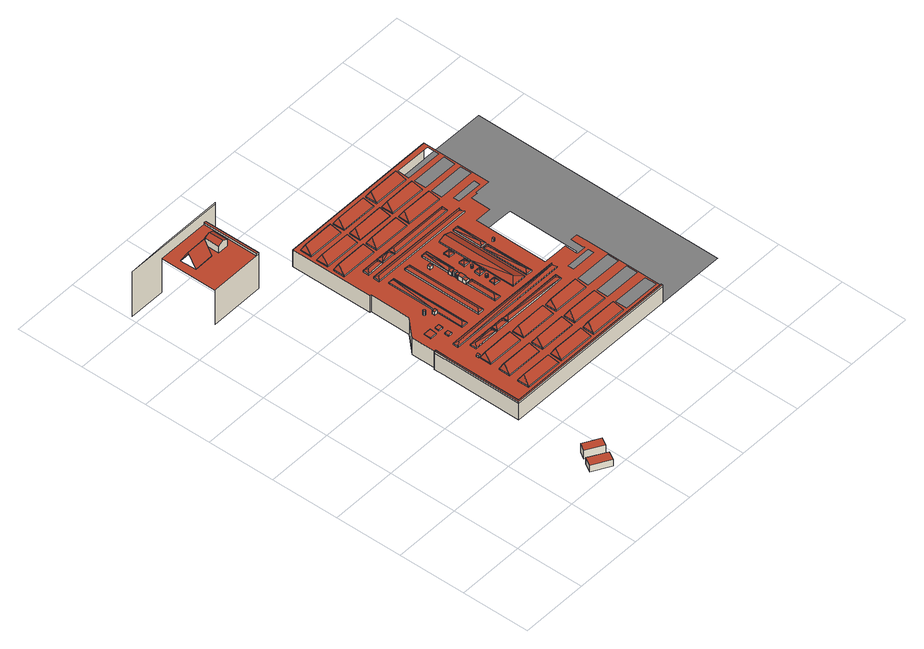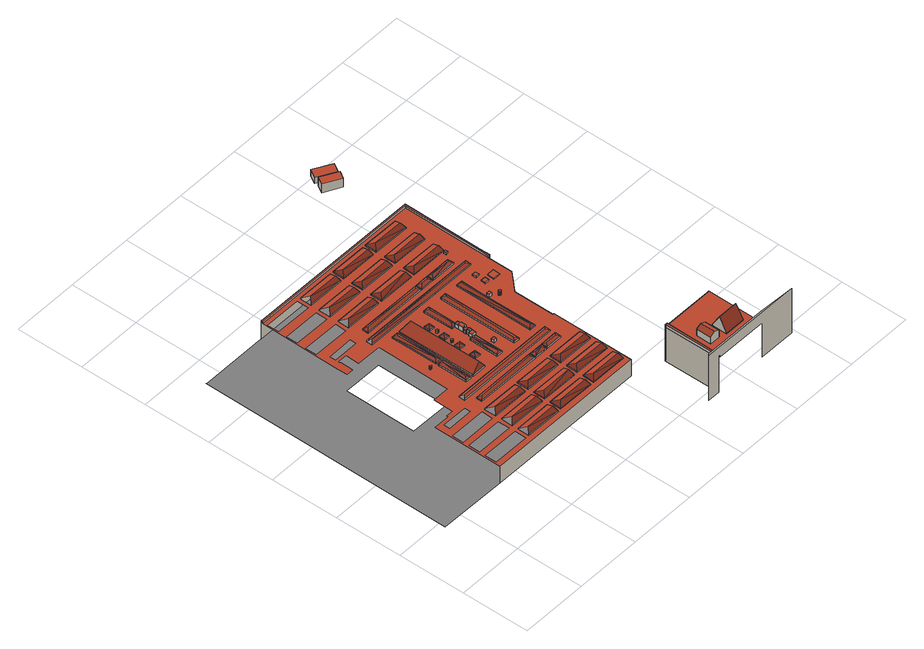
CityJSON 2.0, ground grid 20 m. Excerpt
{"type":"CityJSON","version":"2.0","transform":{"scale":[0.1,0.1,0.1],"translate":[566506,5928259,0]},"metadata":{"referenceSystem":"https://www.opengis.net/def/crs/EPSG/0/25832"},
"CityObjects":{
"building1":{"type":"Building","attributes":{"Grundfläche 2D":"17.402330","Grundhöhe NN":"1.357"},"geometry":[{"type":"Solid","lod":"3","boundaries":[[[[0,1,2,3]],[[4,5,3,2]],[[5,6,0,3]],[[6,7,1,0]],[[7,4,2,1]],[[7,6,5,4]]]],"semantics":{"surfaces":[{"type":"RoofSurface"},{"type":"WallSurface"},{"type":"GroundSurface"}],"values":[[0,1,1,1,1,2]]}}]},
"building2":{"type":"Building","attributes":{"Grundfläche 2D":"13.992430","Grundhöhe NN":"1.830"},"geometry":[{"type":"Solid","lod":"3","boundaries":[[[[8,9,10,11]],[[12,13,11,10]],[[13,14,8,11]],[[14,15,9,8]],[[15,12,10,9]],[[15,14,13,12]]]],"semantics":{"surfaces":[{"type":"RoofSurface"},{"type":"WallSurface"},{"type":"GroundSurface"}],"values":[[0,1,1,1,1,2]]}}]},
"building3":{"type":"Building","attributes":{"Grundfläche 2D":"5077.053256","Grundhöhe NN":"1.268"},"children":["building3-1","building3-2","building3-3","building3-4","building3-5","building3-6","building3-7","building3-8","building3-9","building3-10","building3-11","building3-12","building3-13","building3-14","building3-15","building3-16","building3-17","building3-18","building3-19","building3-20","building3-21","building3-22"],"geometry":[{"type":"MultiSurface","lod":"3","boundaries":[[[16,17,18,19,20,21,22,23]],[[24,25,26,27,28,29,30,31]],[[32,33,28,27,26,25,34,35]],[[36,37,38,39]],[[40,37,36]],[[25,19,41,34]],[[19,25,24,20]],[[42,43,44,45]],[[46,45,44]],[[19,47,48,41]],[[49,37,40]],[[50,51,52,53]],[[39,54,55,36]],[[52,56,53]],[[37,57,58,38]],[[46,59,45]],[[49,57,37]],[[60,61,62,63,64]],[[62,65,63]],[[49,40,36,55]],[[47,66,67,48]],[[68,69,70,71]],[[72,69,68]],[[51,73,74,52]],[[59,75,45]],[[30,29,76,77,23,22,21,20,24,31]],[[74,78,56,52]],[[79,44,43,80]],[[81,82,50,53,83]],[[59,46,44,79]],[[83,53,56,78]],[[84,42,45,75]],[[72,85,69]],[[69,85,86,70]],[[54,58,57,55]],[[49,55,57]],[[72,68,87]],[[87,68,71,88]],[[66,89,90,67]],[[91,92,93,94]],[[95,94,93]],[[83,78,81]],[[72,87,96]],[[59,79,75]],[[75,79,80,84]],[[72,96,85]],[[97,98,99,100]],[[101,100,99]],[[102,103,104,105]],[[89,106,107,90]],[[108,103,102]],[[81,78,74]],[[28,109,76,29]],[[73,82,81,74]],[[96,87,85]],[[85,87,88,86]],[[23,77,110,16]],[[62,111,65]],[[100,101,112,113,114]],[[115,94,95]],[[113,116,117,97,100,114]],[[112,101,99]],[[118,119,120,121]],[[122,121,120]],[[106,123,124,107]],[[125,103,108]],[[112,116,113]],[[115,126,94]],[[127,128,129,130]],[[131,128,127]],[[132,93,92,133]],[[115,95,93,132]],[[134,99,98,135]],[[103,136,137,104]],[[122,138,121]],[[139,91,94,126]],[[140,141,142,143]],[[144,145,146,147]],[[148,143,142]],[[112,99,134]],[[149,150,151,152]],[[153,154,155,156]],[[157,152,151]],[[125,136,103]],[[158,156,155]],[[159,147,146]],[[160,102,105,161]],[[125,108,102,160]],[[112,134,116]],[[116,134,135,117]],[[121,138,162,118]],[[163,128,131]],[[164,165,166,167]],[[168,167,166]],[[147,169,170,144]],[[171,120,119,172]],[[173,138,122]],[[159,174,169,147]],[[173,122,120,171]],[[157,175,152]],[[128,176,177,129]],[[115,132,126]],[[126,132,133,139]],[[150,178,179,151]],[[180,63,65,111]],[[181,111,62]],[[163,176,128]],[[182,127,130,183]],[[184,185,186,187]],[[163,131,127,182]],[[168,188,167]],[[189,185,184]],[[174,159,146,190]],[[152,191,192,149]],[[190,146,145,193]],[[125,160,136]],[[136,160,161,137]],[[109,28,33,194]],[[175,191,152]],[[195,196,197,198]],[[197,199,198]],[[198,200,201,195]],[[175,157,151,179]],[[202,203,204,205]],[[206,207,64,63,180,208]],[[167,209,210,164]],[[211,203,202]],[[174,190,169]],[[172,162,138,171]],[[173,171,138]],[[198,199,212,213,200]],[[193,170,169,190]],[[188,209,167]],[[214,166,165,215]],[[216,212,199,197]],[[148,217,218,143]],[[189,219,185]],[[188,168,166,214]],[[220,221,222,223]],[[187,224,225,184]],[[226,181,62,61,227]],[[228,221,220]],[[216,200,213,212]],[[216,197,196,229]],[[201,200,216,229]],[[163,182,176]],[[176,182,183,177]],[[194,33,32,35,34,41,48,67,90,107,124,230,231,232,233],[234,235,236,237,238,239,240,241,242]],[[148,142,243]],[[211,244,203]],[[245,243,142,141,246]],[[219,247,185]],[[248,249,250,251]],[[252,251,250]],[[253,254,255,256,257]],[[253,258,259,260]],[[257,261,253]],[[262,263,264,265]],[[175,179,191]],[[266,267,255,254]],[[268,265,264]],[[191,179,178,192]],[[219,189,184,225]],[[140,143,218,269,270]],[[203,271,272,204]],[[256,261,257]],[[228,273,221]],[[274,186,185,247]],[[253,261,258]],[[275,276,277,278]],[[279,256,255]],[[244,271,203]],[[280,276,275]],[[279,261,256]],[[281,202,205,282]],[[188,214,209]],[[209,214,215,210]],[[244,211,202,281]],[[158,283,284,156]],[[156,284,285,153]],[[279,255,267,286]],[[221,287,288,222]],[[289,290,291]],[[258,261,279]],[[286,259,258,279]],[[292,293,289,291]],[[294,295,296,297]],[[298,251,252]],[[299,295,294]],[[273,287,221]],[[291,290,300]],[[217,148,243]],[[301,220,223,302]],[[273,228,220,301]],[[251,303,304,248]],[[305,306,292,291,300]],[[280,307,276]],[[298,303,251]],[[308,250,249,309]],[[298,252,250,308]],[[299,310,295]],[[300,290,311,305]],[[180,111,208]],[[297,312,313,294]],[[314,315,316,317]],[[318,311,290,289]],[[319,317,316]],[[320,275,278,321]],[[322,307,280]],[[319,323,317]],[[322,280,275,320]],[[317,323,324,314]],[[295,325,326,296]],[[268,327,328,265]],[[329,155,154,330]],[[265,328,331,262]],[[283,158,155,329]],[[332,277,276,307]],[[217,243,218]],[[245,269,218,243]],[[333,319,316]],[[310,325,295]],[[333,323,319]],[[310,299,294,313]],[[318,289,293,334]],[[123,335,230,124]],[[336,316,315,337]],[[305,311,318]],[[309,304,303,308]],[[298,308,303]],[[334,306,305,318]],[[333,316,336]],[[338,339,340,341,335,123,106,89,66,47,19,18,17,16,110,342,343,344,345,346,347,348,349,350,351,352,353,354,355,356,357,358,359,360],[293,292,306,334],[60,64,207,206,226,227,61],[153,285,330,154],[97,117,135,98],[145,144,170,193],[361,362,363,364],[205,204,272,282],[51,50,82,73],[365,366,367,368],[80,43,42,84],[139,133,92,91],[165,164,210,215],[149,192,178,150],[183,130,129,177],[137,161,105,104],[369,370,371,372],[373,374,375,376],[304,309,249,248],[302,223,222,288],[377,378,379,380],[54,39,38,58],[186,274,224,187],[381,382,383,384],[385,386,387,388],[278,277,332,321],[389,390,391,392],[296,326,312,297],[393,394,395,396],[172,119,118,162],[246,141,140,270,269,245],[262,331,397,263],[315,314,324,337],[398,399,400,401],[196,195,201,229],[260,259,286,267,266],[88,71,70,86],[402,403,404,405],[406,407,408,409]],[[333,336,323]],[[400,399,410,411]],[[412,264,263,397]],[[413,414,411]],[[337,324,323,336]],[[327,268,264,412]],[[411,414,401,400]],[[413,411,410]],[[415,416,390,389]],[[417,416,415]],[[321,332,307,320]],[[322,320,307]],[[418,414,413]],[[419,420,386,385]],[[421,420,419]],[[413,410,422]],[[310,313,325]],[[418,422,414]],[[422,410,399,398]],[[418,413,422]],[[325,313,312,326]],[[398,401,414,422]],[[423,424,382,381]],[[425,416,417]],[[426,424,423]],[[427,420,421]],[[416,428,391,390]],[[425,428,416]],[[429,415,389,392]],[[425,417,415,429]],[[420,430,387,386]],[[431,424,426]],[[427,430,420]],[[432,419,385,388]],[[327,412,328]],[[427,421,419,432]],[[431,433,424]],[[434,423,381,384]],[[431,426,423,434]],[[383,382,424,433]]],"semantics":{"surfaces":[{"type":"WallSurface"},{"type":"RoofSurface"},{"type":"GroundSurface"}],"values":[0,0,0,0,1,0,0,0,1,0,1,0,0,1,0,1,1,0,1,1,0,0,1,0,1,1,1,0,0,1,1,0,1,0,0,1,1,0,0,0,1,1,1,1,0,1,0,1,0,0,1,1,0,0,1,0,0,1,1,1,0,1,0,1,0,1,1,1,0,1,0,1,0,0,1,0,0,0,1,1,0,0,1,1,1,1,0,1,1,0,0,1,0,1,0,0,1,1,1,1,0,1,0,0,1,1,1,0,0,1,1,1,1,0,0,1,0,0,1,0,1,0,1,0,0,0,1,1,0,1,1,0,1,0,1,1,1,1,0,0,0,1,1,0,0,1,0,2,1,1,0,1,0,1,1,0,1,0,1,0,1,0,1,0,0,1,1,0,1,0,1,1,1,1,0,1,0,1,1,0,0,0,1,1,0,0,0,1,1,1,1,1,0,1,0,0,1,1,0,1,1,1,1,0,0,1,1,0,1,1,1,0,0,1,0,0,1,0,1,0,1,1,1,1,0,0,0,1,0,1,0,1,1,1,0,0,1,0,1,0,1,0,1,0,1,1,0,1,1,1,1,0,1,0,0,0,1,1,1,0,1,0,1,0,1,1,0,1,1,1,0,1,0]}}]},
"building3-1":{"type":"BuildingInstallation","parents":["building3"],"geometry":[{"type":"MultiSurface","lod":"3","boundaries":[[[435,436,437,438]],[[438,437,439,440]],[[435,438,440,441]],[[436,435,441,442]],[[437,436,442,439]]],"semantics":{"surfaces":[{"type":"RoofSurface"},{"type":"WallSurface"}],"values":[0,1,1,1,1]}}]},
"building3-2":{"type":"BuildingInstallation","parents":["building3"],"geometry":[{"type":"MultiSurface","lod":"3","boundaries":[[[443,444,445,446]],[[446,445,447,448]],[[443,446,448,449]],[[444,443,449,450]],[[445,444,450,447]]],"semantics":{"surfaces":[{"type":"RoofSurface"},{"type":"WallSurface"}],"values":[0,1,1,1,1]}}]},
"building3-3":{"type":"BuildingInstallation","parents":["building3"],"geometry":[{"type":"MultiSurface","lod":"3","boundaries":[[[451,452,453,454]],[[454,453,455,456]],[[451,454,456,457]],[[452,451,457,458]],[[453,452,458,455]]],"semantics":{"surfaces":[{"type":"RoofSurface"},{"type":"WallSurface"}],"values":[0,1,1,1,1]}}]},
"building3-4":{"type":"BuildingInstallation","parents":["building3"],"geometry":[{"type":"MultiSurface","lod":"3","boundaries":[[[459,460,461,462]],[[462,461,463,464]],[[459,462,464,465]],[[460,459,465,466]],[[461,460,466,463]]],"semantics":{"surfaces":[{"type":"RoofSurface"},{"type":"WallSurface"}],"values":[0,1,1,1,1]}}]},
"building3-5":{"type":"BuildingInstallation","parents":["building3"],"geometry":[{"type":"MultiSurface","lod":"3","boundaries":[[[467,468,469,470,471,472,473,474,475,476,477,478,479]],[[480,481,470,469]],[[482,480,469,468]],[[481,483,471,470]],[[483,484,485,473,472,471]],[[485,486,474,473]],[[486,487,475,474]],[[487,488,476,475]],[[488,489,477,476]],[[489,490,478,477]],[[490,491,479,478]],[[491,492,467,479]],[[492,482,468,467]]],"semantics":{"surfaces":[{"type":"RoofSurface"},{"type":"WallSurface"}],"values":[0,1,1,1,1,1,1,1,1,1,1,1,1]}}]},
"building3-6":{"type":"BuildingInstallation","parents":["building3"],"geometry":[{"type":"MultiSurface","lod":"3","boundaries":[[[493,494,495,496]],[[496,495,497,498]],[[493,496,498,499]],[[494,493,499,500]],[[495,494,500,497]]],"semantics":{"surfaces":[{"type":"RoofSurface"},{"type":"WallSurface"}],"values":[0,1,1,1,1]}}]},
"building3-7":{"type":"BuildingInstallation","parents":["building3"],"geometry":[{"type":"MultiSurface","lod":"3","boundaries":[[[501,502,503,504]],[[502,505,503]],[[501,504,506]],[[502,501,506,505]],[[504,503,507,508]],[[506,504,508,509]],[[505,506,509,510]],[[503,505,510,507]]],"semantics":{"surfaces":[{"type":"RoofSurface"},{"type":"WallSurface"}],"values":[0,0,0,0,1,1,1,1]}}]},
"building3-8":{"type":"BuildingInstallation","parents":["building3"],"geometry":[{"type":"MultiSurface","lod":"3","boundaries":[[[511,512,513]],[[511,514,515,512]],[[514,511,513,516]],[[514,516,515]],[[513,512,517,518]],[[516,513,518,519]],[[515,516,519,520]],[[512,515,520,517]]],"semantics":{"surfaces":[{"type":"RoofSurface"},{"type":"WallSurface"}],"values":[0,0,0,0,1,1,1,1]}}]},
"building3-9":{"type":"BuildingInstallation","parents":["building3"],"geometry":[{"type":"MultiSurface","lod":"3","boundaries":[[[521,522,523,524]],[[521,524,525,526]],[[526,527,522,521]],[[523,522,527,528]]],"semantics":{"surfaces":[{"type":"RoofSurface"},{"type":"WallSurface"}],"values":[0,1,1,1]}}]},
"building3-10":{"type":"BuildingInstallation","parents":["building3"],"geometry":[{"type":"MultiSurface","lod":"3","boundaries":[[[529,530,531]],[[529,532,530]],[[533,531,534]],[[533,529,531]],[[533,534,532]],[[533,532,529]],[[531,530,535,536]],[[534,531,536,537]],[[532,534,537,538]],[[530,532,538,535]]],"semantics":{"surfaces":[{"type":"RoofSurface"},{"type":"WallSurface"}],"values":[0,0,0,0,0,0,1,1,1,1]}}]},
"building3-11":{"type":"BuildingInstallation","parents":["building3"],"geometry":[{"type":"MultiSurface","lod":"3","boundaries":[[[539,540,541,542,543,544,545]],[[546,543,542,523,528]],[[547,548,549,545,544,543,546]],[[550,551,540,539,545,549,552]],[[525,524,541,540,551]],[[524,523,542,541]]],"semantics":{"surfaces":[{"type":"RoofSurface"},{"type":"WallSurface"}],"values":[0,1,1,1,1,1]}}]},
"building3-12":{"type":"BuildingInstallation","parents":["building3"],"geometry":[{"type":"MultiSurface","lod":"3","boundaries":[[[553,554,555,556,557,558,559,560,561,562,563,564,565,566,567,568,549,548]],[[569,570,563,562]],[[570,571,564,563]],[[571,572,565,564]],[[572,573,566,565]],[[573,574,567,566]],[[574,575,568,567]],[[575,552,549,568]],[[547,576,553,548]],[[576,577,554,553]],[[577,578,555,554]],[[578,579,556,555]],[[579,580,557,556]],[[580,581,558,557]],[[581,582,559,558]],[[582,583,560,559]],[[583,584,561,560]],[[584,569,562,561]]],"semantics":{"surfaces":[{"type":"RoofSurface"},{"type":"WallSurface"}],"values":[0,1,1,1,1,1,1,1,1,1,1,1,1,1,1,1,1,1]}}]},
"building3-13":{"type":"BuildingInstallation","parents":["building3"],"geometry":[{"type":"MultiSurface","lod":"3","boundaries":[[[585,586,587,588]],[[588,587,589,590]],[[585,588,590,591]],[[586,585,591,592]],[[587,586,592,589]]],"semantics":{"surfaces":[{"type":"RoofSurface"},{"type":"WallSurface"}],"values":[0,1,1,1,1]}}]},
"building3-14":{"type":"BuildingInstallation","parents":["building3"],"geometry":[{"type":"MultiSurface","lod":"3","boundaries":[[[593,594,595,596]],[[596,595,597,598]],[[593,596,598,599]],[[594,593,599,600]],[[595,594,600,597]]],"semantics":{"surfaces":[{"type":"RoofSurface"},{"type":"WallSurface"}],"values":[0,1,1,1,1]}}]},
"building3-15":{"type":"BuildingInstallation","parents":["building3"],"geometry":[{"type":"MultiSurface","lod":"3","boundaries":[[[601,602,603,604,605]],[[266,254,605,604,606]],[[254,253,260,607,602,601,605]],[[607,608,603,602]],[[608,606,604,603]]],"semantics":{"surfaces":[{"type":"RoofSurface"},{"type":"WallSurface"}],"values":[0,1,1,1,1]}}]},
"building3-16":{"type":"BuildingInstallation","parents":["building3"],"geometry":[{"type":"MultiSurface","lod":"3","boundaries":[[[609,610,611]],[[609,612,610]],[[609,611,613]],[[609,613,612]],[[614,615,611,610]],[[613,611,615,616]],[[616,617,612,613]],[[610,612,617,614]]],"semantics":{"surfaces":[{"type":"RoofSurface"},{"type":"WallSurface"}],"values":[0,0,0,0,1,1,1,1]}}]},
"building3-17":{"type":"BuildingInstallation","parents":["building3"],"geometry":[{"type":"MultiSurface","lod":"3","boundaries":[[[618,619,620,621,622,623,624,625,626,627,628,629]],[[630,631,622,621]],[[631,632,623,622]],[[632,633,624,623]],[[625,624,633,634]],[[634,635,626,625]],[[635,636,627,626]],[[636,637,628,627]],[[637,638,629,628]],[[618,629,638,639]],[[639,640,619,618]],[[640,641,620,619]],[[641,630,621,620]]],"semantics":{"surfaces":[{"type":"RoofSurface"},{"type":"WallSurface"}],"values":[0,1,1,1,1,1,1,1,1,1,1,1,1]}}]},
"building3-18":{"type":"BuildingInstallation","parents":["building3"],"geometry":[{"type":"MultiSurface","lod":"3","boundaries":[[[642,643,644]],[[642,645,643]],[[642,644,646]],[[642,646,645]],[[647,648,644,643]],[[646,644,648,649]],[[645,646,649,650]],[[650,647,643,645]]],"semantics":{"surfaces":[{"type":"RoofSurface"},{"type":"WallSurface"}],"values":[0,0,0,0,1,1,1,1]}}]},
"building3-19":{"type":"BuildingInstallation","parents":["building3"],"geometry":[{"type":"MultiSurface","lod":"3","boundaries":[[[651,652,653,654,655,656,657,658,659,660,661,662,663,664]],[[655,654,665,666]],[[654,653,667,665]],[[656,655,666,668]],[[657,656,668,669]],[[658,657,669,670]],[[659,658,670,671]],[[660,659,671,672]],[[661,660,672,673]],[[662,661,673,674]],[[663,662,674,675]],[[664,663,675,676]],[[651,664,676,677]],[[652,651,677,678]],[[653,652,678,667]]],"semantics":{"surfaces":[{"type":"RoofSurface"},{"type":"WallSurface"}],"values":[0,1,1,1,1,1,1,1,1,1,1,1,1,1,1]}}]},
"building3-20":{"type":"BuildingInstallation","parents":["building3"],"geometry":[{"type":"MultiSurface","lod":"3","boundaries":[[[679,680,681]],[[679,682,680]],[[679,681,683]],[[679,683,682]],[[681,680,684,685]],[[683,681,685,686]],[[682,683,686,687]],[[680,682,687,684]]],"semantics":{"surfaces":[{"type":"RoofSurface"},{"type":"WallSurface"}],"values":[0,0,0,0,1,1,1,1]}}]},
"building3-21":{"type":"BuildingInstallation","parents":["building3"],"geometry":[{"type":"MultiSurface","lod":"3","boundaries":[[[688,689,690]],[[688,691,689]],[[688,690,692]],[[688,692,691]],[[690,689,693,694]],[[692,690,694,695]],[[691,692,695,696]],[[689,691,696,693]]],"semantics":{"surfaces":[{"type":"RoofSurface"},{"type":"WallSurface"}],"values":[0,0,0,0,1,1,1,1]}}]},
"building3-22":{"type":"BuildingInstallation","parents":["building3"],"geometry":[{"type":"MultiSurface","lod":"3","boundaries":[[[697,698,699,700,701,702,703,704,705,706,707,708]],[[709,710,700,699]],[[711,709,699,698]],[[710,712,701,700]],[[712,713,702,701]],[[713,714,703,702]],[[714,715,704,703]],[[715,716,705,704]],[[716,717,706,705]],[[717,718,707,706]],[[718,719,708,707]],[[719,720,697,708]],[[720,711,698,697]]],"semantics":{"surfaces":[{"type":"RoofSurface"},{"type":"WallSurface"}],"values":[0,1,1,1,1,1,1,1,1,1,1,1,1]}}]},
"building4":{"type":"Building","attributes":{"Grundfläche 2D":"2421.631820","Grundhöhe NN":"0.075"},"geometry":[{"type":"MultiSurface","lod":"3","boundaries":[[[721,722,723,724]],[[725,726,727,728]],[[729,722,721,730]],[[731,732,733,734,735,736]],[[725,729,730,726]],[[737,738,734,733,732,739],[723,728,727,724],[740,741,742,743]],[[721,724,727,726,730]],[[738,737,739,744,745,746,747,748,749,750,751,752]],[[741,740,753,754]],[[753,755,756,754]],[[753,740,743,757,755]],[[758,742,741,754,756]],[[755,757,758,756]],[[759,760,732,731]],[[743,742,758,757]],[[761,750,749,762,763]],[[731,746,745,759]],[[739,732,760,744]],[[760,759,745,744]],[[746,731,736,747]]],"semantics":{"surfaces":[{"type":"WallSurface"},{"type":"RoofSurface"}],"values":[0,0,1,0,1,1,0,0,0,1,0,0,1,0,0,0,0,0,1,0]}}]}
},
"vertices":[
[369,26,35],[318,56,35],[303,31,35],[355,1,35],[303,31,14],[355,1,14],[369,26,14],[318,56,14],
[372,40,47],[385,62,47],[337,89,47],[324,67,47],[337,89,18],[324,67,18],[372,40,18],[385,62,18],
[334,281,68],[335,508,68],[335,509,68],[336,543,68],[336,543,74],[335,509,74],[335,508,74],[334,281,74],[331,543,74],[331,543,68],[331,512,68],[331,508,68],[329,276,68],[329,276,74],[331,508,74],[331,512,74],[331,508,13],[329,276,13],[331,543,13],[331,512,13],[387,294,71],[387,328,71],[387,328,68],[387,294,68],[397,319,88],[336,543,13],[388,388,68],[388,354,68],[388,354,71],[388,388,71],[397,379,88],[336,617,68],[336,617,13],[487,318,88],[388,448,68],[388,414,68],[388,414,71],[388,448,71],[496,293,68],[496,293,71],[397,439,88],[496,327,71],[496,327,68],[488,379,88],[382,513,68],[382,511,68],[382,511,72],[382,528,72],[382,528,68],[392,519,77],[384,667,68],[384,667,13],[406,476,72],[406,494,72],[406,494,68],[406,476,68],[416,485,77],[496,413,68],[496,413,71],[496,387,71],[859,273,74],[859,278,74],[488,439,88],[496,353,71],[496,353,68],[497,447,71],[497,447,68],[394,448,71],[496,387,68],[481,494,72],[481,494,68],[481,476,72],[481,476,68],[384,787,68],[384,787,13],[508,328,68],[507,294,68],[507,294,71],[508,328,71],[517,319,88],[472,485,77],[441,549,68],[459,549,68],[459,549,71],[441,549,71],[450,557,78],[508,353,71],[508,387,71],[508,387,68],[508,353,68],[380,787,68],[380,787,13],[517,378,88],[859,273,68],[859,278,68],[736,518,77],[451,773,78],[442,634,71],[442,626,71],[608,318,88],[442,781,71],[442,781,68],[508,447,68],[508,413,68],[508,413,71],[508,447,71],[517,438,88],[381,1031,68],[381,1031,13],[608,378,88],[616,326,71],[390,877,71],[391,911,71],[391,911,68],[390,877,68],[400,902,88],[616,293,71],[616,293,68],[460,781,71],[460,781,68],[616,386,71],[616,386,68],[616,446,71],[616,326,68],[526,493,68],[526,476,68],[526,476,72],[526,493,72],[501,548,68],[518,548,68],[518,548,73],[501,548,73],[536,485,77],[390,963,68],[390,929,68],[390,929,71],[390,963,71],[432,820,68],[431,802,68],[431,802,72],[432,820,72],[399,954,88],[440,811,75],[510,557,77],[616,352,71],[616,352,68],[616,446,68],[490,902,88],[391,1015,68],[391,981,68],[391,981,71],[391,1015,71],[400,1006,88],[502,781,73],[502,781,68],[616,412,71],[616,412,68],[608,438,88],[511,772,77],[490,953,88],[499,910,71],[499,910,68],[498,928,68],[498,928,71],[532,527,72],[745,509,72],[499,876,71],[499,876,68],[627,293,71],[627,327,71],[627,327,68],[627,293,68],[491,1006,88],[636,318,88],[519,781,73],[499,961,71],[499,961,68],[519,781,68],[859,273,13],[561,547,68],[579,547,68],[579,547,72],[561,547,72],[570,558,78],[561,636,72],[561,636,68],[627,353,71],[628,387,71],[628,387,68],[627,353,68],[745,526,68],[532,527,68],[745,526,72],[500,1014,71],[500,1014,68],[637,378,88],[570,626,78],[565,632,74],[499,980,71],[499,980,68],[579,636,72],[711,484,77],[721,493,72],[727,318,88],[628,413,71],[628,446,71],[628,446,68],[628,413,68],[735,292,68],[735,292,71],[745,509,68],[688,509,68],[637,437,88],[579,636,68],[864,1029,13],[1064,1027,13],[1060,272,13],[1056,273,13],[745,547,13],[814,546,13],[817,546,13],[840,546,13],[861,545,13],[862,756,13],[817,757,13],[815,757,13],[747,758,13],[721,475,72],[727,377,88],[721,475,68],[637,475,68],[736,326,71],[511,910,68],[510,876,68],[510,876,71],[511,910,71],[520,901,88],[562,693,73],[571,693,73],[579,693,73],[575,696,75],[571,701,77],[563,780,73],[563,780,68],[562,693,68],[571,772,77],[527,853,68],[527,835,68],[527,835,72],[527,853,72],[571,693,68],[579,693,68],[537,844,77],[721,493,68],[663,493,68],[736,386,71],[736,386,68],[728,437,88],[736,326,68],[510,928,71],[511,962,71],[511,962,68],[510,928,68],[581,780,73],[520,953,88],[736,352,71],[736,352,68],[737,810,75],[746,818,72],[746,818,68],[581,780,68],[737,445,71],[737,445,68],[670,547,72],[639,557,90],[627,547,72],[627,547,68],[670,547,68],[511,980,71],[511,1014,71],[511,1014,68],[511,980,68],[610,901,88],[521,1005,88],[627,679,72],[736,412,71],[736,412,68],[619,909,71],[619,909,68],[627,780,72],[627,780,68],[619,961,71],[619,875,71],[619,875,68],[611,1005,88],[639,773,90],[619,979,68],[619,979,71],[678,547,68],[695,547,68],[695,547,72],[678,547,72],[670,780,72],[687,557,77],[619,927,71],[619,927,68],[611,953,88],[678,685,72],[678,685,68],[620,1013,71],[620,1013,68],[713,844,77],[723,852,72],[746,801,72],[746,801,68],[723,852,68],[619,961,68],[687,675,77],[670,780,68],[864,1029,68],[696,685,72],[696,685,68],[815,820,68],[815,825,68],[843,824,68],[863,824,68],[861,502,68],[861,507,68],[861,545,68],[840,546,68],[840,541,68],[840,507,68],[842,507,68],[842,502,68],[840,502,68],[813,502,68],[813,507,68],[814,542,68],[792,542,68],[741,543,68],[741,547,68],[743,758,68],[743,762,68],[793,761,68],[794,820,68],[856,385,68],[856,351,68],[747,352,68],[748,386,68],[855,325,68],[855,291,68],[747,292,68],[747,326,68],[857,445,68],[857,412,68],[748,413,68],[749,446,68],[750,876,68],[751,909,68],[859,908,68],[859,875,68],[859,960,68],[858,926,68],[750,927,68],[750,961,68],[631,980,68],[631,1014,68],[739,1013,68],[739,979,68],[630,928,68],[630,962,68],[739,961,68],[738,927,68],[630,876,68],[631,910,68],[739,909,68],[739,875,68],[751,1013,68],[859,1012,68],[859,978,68],[750,979,68],[723,835,68],[696,780,68],[696,691,68],[678,691,68],[679,780,68],[841,475,68],[766,475,68],[766,492,68],[841,492,68],[767,852,68],[843,852,68],[842,835,68],[767,835,68],[696,691,73],[678,691,73],[723,835,72],[688,700,77],[679,780,73],[630,876,71],[631,910,71],[640,901,88],[688,771,77],[630,928,71],[630,962,71],[639,953,88],[696,780,73],[631,980,71],[631,1014,71],[731,900,88],[640,1005,88],[730,953,88],[739,909,71],[739,875,71],[739,961,71],[731,1005,88],[738,927,71],[739,1013,71],[739,979,71],
[386,459,74],[387,451,74],[394,452,74],[394,460,74],[394,452,68],[394,460,68],[386,459,68],[387,451,68],
[362,581,71],[383,581,71],[384,602,71],[363,602,71],[384,602,68],[363,602,68],[362,581,68],[383,581,68],
[396,566,72],[396,554,72],[408,554,72],[408,566,72],[408,554,68],[408,566,68],[396,566,68],[396,554,68],
[396,596,72],[395,584,72],[408,583,72],[409,596,72],[408,583,68],[409,596,68],[396,596,68],[395,584,68],
[419,648,82],[417,650,82],[416,650,82],[414,650,82],[413,649,82],[412,649,82],[412,647,82],[412,645,82],[413,644,82],[415,643,82],[417,643,82],[418,645,82],[419,646,82],[416,650,68],[414,650,68],[417,650,68],[413,649,68],[412,649,68],[412,647,68],[412,645,68],[413,644,68],[415,643,68],[417,643,68],[418,645,68],[419,646,68],[419,648,68],
[430,634,79],[430,626,79],[439,626,79],[439,634,79],[439,626,68],[439,634,68],[430,634,68],[430,626,68],
[514,485,77],[494,485,77],[484,476,72],[524,476,72],[484,493,72],[524,494,72],[484,476,68],[524,476,68],[524,494,68],[484,493,68],
[441,845,77],[432,853,73],[432,836,73],[474,845,77],[483,853,73],[483,836,73],[432,853,68],[432,836,68],[483,836,68],[483,853,68],
[559,637,80],[570,637,80],[570,647,80],[559,647,80],[559,647,68],[559,637,68],[570,637,68],[570,647,68],
[495,845,77],[485,853,72],[485,836,72],[525,853,72],[515,844,77],[525,836,72],[485,853,68],[485,836,68],[525,836,68],[525,853,68],
[560,663,84],[559,663,84],[559,647,84],[570,647,84],[570,663,84],[566,663,84],[565,663,84],[570,663,68],[566,663,68],[566,663,80],[565,663,80],[560,663,68],[559,663,68],[565,663,68],
[567,664,80],[569,664,80],[570,665,80],[571,668,80],[570,670,80],[570,672,80],[569,673,80],[567,673,80],[566,674,80],[563,673,80],[561,672,80],[561,670,80],[560,669,80],[560,668,80],[561,666,80],[562,664,80],[563,673,68],[561,672,68],[561,670,68],[560,669,68],[560,668,68],[561,666,68],[562,664,68],[567,664,68],[569,664,68],[570,665,68],[571,668,68],[570,670,68],[570,672,68],[569,673,68],[567,673,68],[566,674,68],
[550,735,78],[550,744,78],[542,744,78],[542,735,78],[542,744,68],[542,735,68],[550,735,68],[550,744,68],
[569,681,84],[561,681,84],[561,674,84],[569,674,84],[561,674,68],[569,674,68],[569,681,68],[561,681,68],
[562,693,80],[559,693,80],[559,682,80],[571,682,80],[571,693,80],[571,682,68],[559,693,68],[559,682,68],
[612,592,77],[620,600,72],[604,601,72],[619,583,72],[603,584,72],[620,600,68],[604,601,68],[603,584,68],[619,583,68],
[608,618,76],[608,616,76],[609,614,76],[611,613,76],[612,613,76],[614,614,76],[615,616,76],[615,617,76],[614,619,76],[613,620,76],[611,620,76],[609,619,76],[611,613,68],[612,613,68],[614,614,68],[615,616,68],[615,617,68],[614,619,68],[613,620,68],[611,620,68],[609,619,68],[608,618,68],[608,616,68],[609,614,68],
[612,640,77],[621,648,72],[604,649,72],[620,631,72],[603,632,72],[621,648,68],[604,649,68],[603,632,68],[620,631,68],
[616,665,76],[616,666,76],[614,667,76],[613,668,76],[611,667,76],[610,666,76],[609,664,76],[610,663,76],[611,661,76],[612,661,76],[613,661,76],[614,661,76],[615,662,76],[616,664,76],[613,668,68],[611,667,68],[614,667,68],[610,666,68],[609,664,68],[610,663,68],[611,661,68],[612,661,68],[613,661,68],[614,661,68],[615,662,68],[616,664,68],[616,665,68],[616,666,68],
[612,688,77],[621,696,72],[604,697,72],[620,679,72],[603,680,72],[621,696,68],[604,697,68],[603,680,68],[620,679,68],
[613,736,77],[621,744,72],[604,745,72],[620,727,72],[604,728,72],[621,744,68],[604,745,68],[604,728,68],[620,727,68],
[720,686,76],[719,688,76],[717,688,76],[716,688,76],[714,687,76],[713,685,76],[714,684,76],[715,682,76],[716,682,76],[718,682,76],[719,683,76],[720,685,76],[717,688,68],[716,688,68],[719,688,68],[714,687,68],[713,685,68],[714,684,68],[715,682,68],[716,682,68],[718,682,68],[719,683,68],[720,685,68],[720,686,68],
[202,1133,116],[143,1132,116],[143,1132,115],[202,1133,115],[142,1180,116],[202,1180,116],[202,1180,115],[142,1180,115],[142,1157,158],[202,1157,158],[279,1052,115],[272,1052,115],[124,1052,115],[118,1052,115],[118,1052,1],[279,1052,1],[125,1220,115],[119,1220,115],[273,1219,115],[222,1128,115],[222,1172,115],[253,1173,115],[253,1128,115],[273,1219,122],[279,1219,122],[279,1219,115],[279,1219,1],[316,1219,1],[316,1219,150],[10,1221,150],[10,1221,1],[119,1220,1],[222,1128,137],[222,1172,137],[238,1128,144],[238,1172,144],[253,1128,137],[253,1173,137],[279,1052,122],[272,1052,122],[125,1220,156],[316,1219,156],[311,1219,156]
]}
